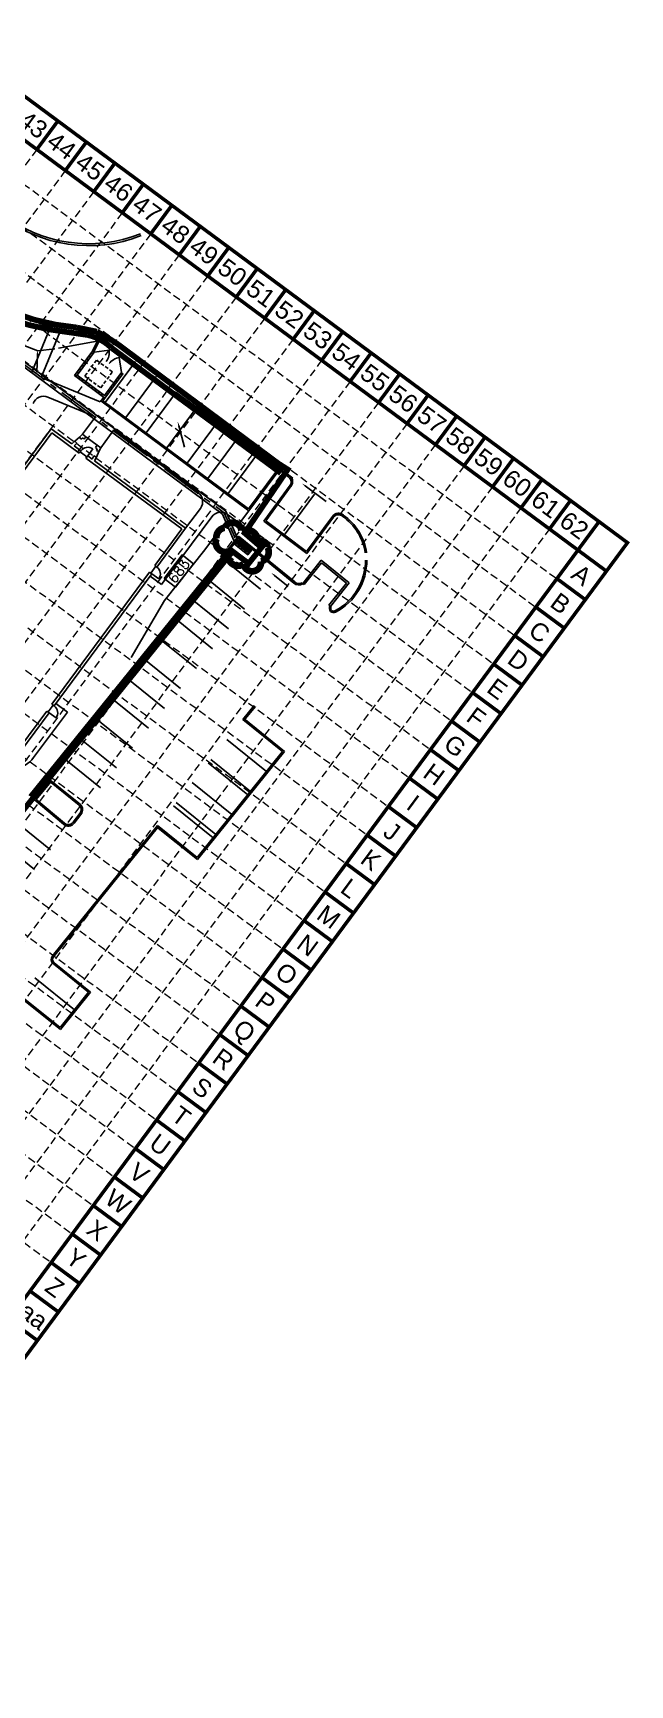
# Model space of a CAD drawing. Extents: x 4817 to 5759, y 4380 to 5259.
# Drawn here: x 5548 to 5759, y 4380 to 4962 of the extents above; entities that cross this region are included whole.
import ezdxf
from ezdxf.enums import TextEntityAlignment as Align

# ---------------------------------------------------------------- set-up
doc = ezdxf.new("R2010")
doc.units = 0
doc.header["$LTSCALE"] = 20
doc.header["$MEASUREMENT"] = 0
for name, pattern in [('CENTER2', [1.125, 0.75, -0.125, 0.125, -0.125]), ('DASHED', [0.75, 0.5, -0.25]), ('HIDDEN', [0.375, 0.25, -0.125]), ('HIDDEN2', [0.1875, 0.125, -0.0625]), ('HIDDENS', [0.17, 0.12, -0.05])]:
    doc.linetypes.add(name, pattern=pattern)
for name, color, linetype in [('A-CURB', 3, 'CONTINUOUS'), ('A-DUMPSTER', 2, 'CONTINUOUS'), ('A-GUT', 7, 'CONTINUOUS'), ('A-SAWCUT', 220, 'CONTINUOUS'), ('A-SIDEWALK', 2, 'CONTINUOUS'), ('A-STRIP-P', 7, 'HIDDEN'), ('A_BLDG_CONC', 7, 'CONTINUOUS'), ('A_BLDG_DOOR', 7, 'CONTINUOUS'), ('A_BLDG_EXT', 3, 'CONTINUOUS'), ('A_BLDG_INT', 7, 'CONTINUOUS'), ('BASE', 7, 'CONTINUOUS'), ('BASE-EP', 8, 'CONTINUOUS'), ('EX-LOT4R-CURB', 9, 'HIDDEN'), ('EX-LOT4R-STRIP', 8, 'HIDDEN'), ('GRID', 254, 'HIDDEN'), ('LEGEND', 7, 'CONTINUOUS'), ('LIMITS OF DISTURBANCE', 1, 'HIDDEN'), ('P_CONTOUR_FOOT', 40, 'CONTINUOUS'), ('P_INLET', 40, 'CONTINUOUS'), ('P_STM_SEW', 40, 'CONTINUOUS'), ('P_STM_SEW_CL', 7, 'CENTER2'), ('PCONTOUR', 40, 'CONTINUOUS'), ('SILT FENCE', 200, 'CONTINUOUS'), ('TEXT', 2, 'CONTINUOUS'), ('X-GUTTER', 8, 'HIDDENS')]:
    doc.layers.add(name, color=color, linetype=linetype)
doc.styles.add('ROMAND', font='romand.shx', dxfattribs={"height": 2.25})
doc.styles.get("Standard").update_dxf_attribs({"font": 'ARIAL.TTF'})
pattern_1 = [(8.498333, (53.0769, 4452.9596), (-0.14778064, 0.98902016), [])]

msp = doc.modelspace()

# ---------------------------------------------------------------- hatches: boundary and pattern name
at = {"layer": 'A-DUMPSTER'}
h = msp.add_hatch(dxfattribs=at)
h.set_pattern_fill('ANSI31', scale=8, angle=-36.50167, style=0)
h.set_pattern_definition(pattern_1)
h.paths.add_polyline_path([(5573.61, 4833.69), (5562.9, 4841.64), (5569.25, 4850.21), (5569.79, 4849.81), (5563.83, 4841.78), (5573.47, 4834.63), (5579.43, 4842.66), (5579.97, 4842.26)])
at = {"layer": 'A-SAWCUT'}
h = msp.add_hatch(dxfattribs=at)
h.set_pattern_fill('ANSI31', color=8, scale=8, angle=-36.50167, style=0)
h.set_pattern_definition(pattern_1)
h.paths.add_polyline_path([(5620.71, 4784.96), (5625.91, 4780.74), (5624.01, 4778.41), (5619.19, 4782.25), (5618.03, 4780.8), (5617.65, 4781.12)])

# ---------------------------------------------------------------- linework, layer by layer
at = {"layer": 'A-CURB', "color": 7}
for p, q in [((5573.21, 4833.99), (5571.97, 4832.32)), ((5572.2, 4832.64), (5624.41, 4793.91)), ((5624.41, 4793.91), (5634.24, 4807.17)), ((5620.71, 4784.96), (5617.64, 4781.11)), ((5625.91, 4780.74), (5620.71, 4784.96)), ((5625.59, 4780.35), (5625.91, 4780.74))]:
    msp.add_line(p, q, dxfattribs=at)
msp.add_arc((5635.44, 4806.27), 1.5, 53.43194, 143.43194, dxfattribs=at)
at = {"layer": 'A-DUMPSTER', "color": 7}
for p, q in [((5569.25, 4850.21), (5570.9, 4853.59)), ((5569.7, 4849.99), (5571.35, 4853.38)), ((5575.07, 4850.55), (5569.79, 4849.81)), ((5578.65, 4847.94), (5579.43, 4842.66))]:
    msp.add_line(p, q, dxfattribs=at)
msp.add_lwpolyline([(5573.61, 4833.69), (5562.9, 4841.64), (5569.25, 4850.21), (5569.79, 4849.81), (5563.83, 4841.78), (5573.47, 4834.63), (5579.43, 4842.66), (5579.97, 4842.26)], close=True, dxfattribs=at)
at = {"layer": 'A-DUMPSTER', "color": 7, "linetype": 'HIDDEN2', "ltscale": 0.5}
msp.add_lwpolyline([(5566.48, 4841.39), (5572.14, 4837.27), (5576.26, 4842.94), (5570.6, 4847.05)], close=True, dxfattribs=at)
at = {"layer": 'A-DUMPSTER', "color": 7}
for centre, radius, start, end in [((5569.55, 4854.25), 1.5, 336.76243, 64.01817), ((5569.55, 4854.25), 2, 334.01817, 69.50042), ((5569.79, 4849.81), 5.34, 323.20712, 7.99096), ((5579.43, 4842.66), 5.34, 98.42329, 143.20712)]:
    msp.add_arc(centre, radius, start, end, dxfattribs=at)
at = {"layer": 'A-GUT'}
for p, q in [((5573.61, 4833.69), (5572.9, 4832.74)), ((5572.9, 4832.74), (5624.31, 4794.61)), ((5624.31, 4794.61), (5633.84, 4807.46)), ((5618.03, 4780.8), (5620.78, 4784.25)), ((5624.03, 4781.62), (5620.78, 4784.25)), ((5620.78, 4784.25), (5625.58, 4780.35))]:
    msp.add_line(p, q, dxfattribs=at)
msp.add_arc((5635.44, 4806.27), 2, 53.43194, 143.43194, dxfattribs=at)
at = {"layer": 'A-SAWCUT', "color": 8}
msp.add_lwpolyline([(5620.71, 4784.96), (5625.91, 4780.74), (5624.01, 4778.41), (5619.19, 4782.25), (5618.03, 4780.8), (5617.65, 4781.12), (5620.71, 4784.96)], dxfattribs=at)
at = {"layer": 'A-SIDEWALK', "color": 7}
for p, q in [((5557.64, 4856.85), (5551.07, 4840.95)), ((5551.07, 4840.95), (5571.97, 4832.32)), ((5553.5, 4834), (5570.27, 4827.07)), ((5565.69, 4820.9), (5570.27, 4827.07)), ((5572.12, 4816.14), (5576.77, 4822.41)), ((5576.77, 4822.41), (5606.46, 4800.38)), ((5602.08, 4787.75), (5607.29, 4794.78)), ((5593.6, 4767.89), (5611.3, 4791.8)), ((5616.9, 4792.64), (5621.13, 4789.5)), ((5624.41, 4793.91), (5621.13, 4789.5)), ((5589.58, 4770.87), (5593.6, 4767.89)), ((5556.32, 4725.92), (5560.34, 4722.94)), ((5548.44, 4706.87), (5560.34, 4722.94))]:
    msp.add_line(p, q, dxfattribs=at)
at = {"layer": 'A-SIDEWALK', "color": 7, "const_width": 0.001}
for points in [[(5571.81, 4855.46, 0.091273), (5565.63, 4857.18), (5558.62, 4858.24)], [(5571.81, 4855.46, 0.091273), (5565.63, 4857.18), (5559.79, 4858.07, 0.345414), (5557.64, 4856.85), (5551.07, 4840.95)]]:
    msp.add_lwpolyline(points, format="xyb", dxfattribs=at)
at = {"layer": 'A-SIDEWALK', "color": 7}
msp.add_lwpolyline([(5570.08, 4855.66, 0.001, 0.001, 0.067425), (5565.57, 4856.68, 0.001, 0.001, 0), (5559.71, 4857.57, 0.001, 0.001, 0.345414), (5558.1, 4856.66, 0.001, 0.001, 0), (5551.53, 4840.76, 0, 0, 0)], format="xyseb", dxfattribs=at)
for centre, radius, start, end in [((5551.98, 4830.3), 4, 67.56143, 159.51308), ((5604.08, 4797.16), 4, 323.43194, 53.43194), ((5614.51, 4789.43), 4, 53.43194, 143.49833), ((5540.41, 4712.82), 10, 233.49833, 323.49833)]:
    msp.add_arc(centre, radius, start, end, dxfattribs=at)
at = {"layer": 'A-STRIP-P', "linetype": 'Continuous'}
for p, q in [((5554.79, 4859.57), (5547.87, 4842.81)), ((5573.71, 4832.15), (5584.43, 4846.6)), ((5580.94, 4826.78), (5591.66, 4841.24)), ((5588.16, 4821.42), (5598.89, 4835.88)), ((5595.39, 4816.06), (5606.12, 4830.52)), ((5602.62, 4810.7), (5613.34, 4825.16)), ((5609.85, 4805.34), (5620.57, 4819.79)), ((5617.08, 4799.97), (5627.8, 4814.43))]:
    msp.add_line(p, q, dxfattribs=at)
at = {"layer": 'A_BLDG_CONC'}
for p, q in [((5564.58, 4819.89), (5563.02, 4818.48)), ((5570.91, 4817.03), (5566.89, 4820)), ((5570.59, 4812.88), (5571.48, 4814.78))]:
    msp.add_line(p, q, dxfattribs=at)
at = {"layer": 'A_BLDG_DOOR'}
for p, q in [((5567.54, 4813.31), (5569.32, 4815.72)), ((5590.18, 4771.67), (5592.59, 4769.89)), ((5553.94, 4722.7), (5556.35, 4720.92))]:
    msp.add_line(p, q, dxfattribs=at)
for centre, start, end in [((5567.54, 4813.31), 53.49833, 143.49833), ((5590.18, 4771.67), 323.49833, 53.49833), ((5553.94, 4722.7), 323.49833, 53.49833)]:
    msp.add_arc(centre, 3, start, end, dxfattribs=at)
at = {"layer": 'A_BLDG_EXT', "color": 7}
for p, q in [((5554.65, 4822.84), (5496.4, 4744.13)), ((5554.65, 4822.84), (5561.91, 4817.47)), ((5563.02, 4818.48), (5561.91, 4817.47)), ((5563.69, 4817.74), (5562.73, 4816.86)), ((5563.02, 4818.48), (5563.69, 4817.74)), ((5565.69, 4820.9), (5564.58, 4819.89)), ((5564.58, 4819.89), (5565.25, 4819.15)), ((5565.75, 4819.6), (5565.25, 4819.15)), ((5566.89, 4820), (5565.69, 4820.9)), ((5566.3, 4819.2), (5565.75, 4819.6)), ((5566.89, 4820), (5566.3, 4819.2)), ((5565.12, 4815.09), (5562.73, 4816.86)), ((5562.73, 4816.86), (5565.12, 4815.09)), ((5564.53, 4814.29), (5565.12, 4815.09)), ((5566.92, 4812.52), (5567.52, 4813.32)), ((5567.52, 4813.32), (5569.13, 4812.13)), ((5569.13, 4812.13), (5567.54, 4813.31)), ((5569.68, 4813.31), (5569.13, 4812.13)), ((5570.59, 4812.88), (5569.68, 4813.31)), ((5570.59, 4812.88), (5569.95, 4811.52)), ((5569.95, 4811.52), (5602.08, 4787.75)), ((5570.91, 4817.03), (5570.32, 4816.23)), ((5570.86, 4815.82), (5570.32, 4816.23)), ((5570.86, 4815.82), (5570.57, 4815.21)), ((5571.48, 4814.78), (5570.57, 4815.21)), ((5572.12, 4816.14), (5570.91, 4817.03)), ((5572.12, 4816.14), (5571.48, 4814.78)), ((5591.96, 4774.08), (5602.08, 4787.75)), ((5555.73, 4725.12), (5590.18, 4771.67)), ((5589.37, 4772.27), (5590.18, 4771.67)), ((5591.16, 4774.68), (5591.96, 4774.08)), ((5554.92, 4725.71), (5555.73, 4725.12)), ((5543.83, 4709.04), (5553.94, 4722.7)), ((5553.14, 4723.3), (5553.94, 4722.7))]:
    msp.add_line(p, q, dxfattribs=at)
at = {"layer": 'A_BLDG_INT'}
for p, q in [((5554.86, 4821.44), (5497.8, 4744.34)), ((5554.86, 4821.44), (5564.53, 4814.29)), ((5564.83, 4814.69), (5567.24, 4812.91)), ((5566.92, 4812.52), (5600.68, 4787.54)), ((5591.16, 4774.68), (5600.68, 4787.54)), ((5554.92, 4725.71), (5589.37, 4772.27)), ((5591.56, 4774.38), (5589.78, 4771.97)), ((5555.33, 4725.41), (5553.54, 4723)), ((5543.62, 4710.44), (5553.14, 4723.3))]:
    msp.add_line(p, q, dxfattribs=at)
at = {"layer": 'BASE', "color": 9}
msp.add_line((5740.49, 4780.06), (5457.94, 4398.23), dxfattribs=at)
at = {"layer": 'BASE', "const_width": 1.25}
for points in [[(4817.48, 4856.63), (5460.55, 4380.75), (5757.97, 4782.67), (5114.9, 5258.55)], [(4834.94, 4859.25), (5457.95, 4398.19), (5740.51, 4780.05), (5117.63, 5241)]]:
    msp.add_lwpolyline(points, close=True, dxfattribs=at)
for points in [[(5549.58, 4921.33), (5557.01, 4931.38)], [(5559.63, 4913.9), (5567.06, 4923.95)], [(5569.67, 4906.46), (5577.11, 4916.51)], [(5579.72, 4899.03), (5587.16, 4909.08)], [(5589.77, 4891.59), (5597.21, 4901.64)], [(5599.82, 4884.16), (5607.25, 4894.2)], [(5609.87, 4876.72), (5617.3, 4886.77)], [(5619.91, 4869.28), (5627.35, 4879.33)], [(5629.96, 4861.85), (5637.4, 4871.9)], [(5640.01, 4854.41), (5647.45, 4864.46)], [(5650.06, 4846.98), (5657.49, 4857.03)], [(5660.11, 4839.54), (5667.54, 4849.59)], [(5670.15, 4832.11), (5677.59, 4842.16)], [(5680.2, 4824.67), (5687.64, 4834.72)], [(5690.25, 4817.24), (5697.69, 4827.28)], [(5700.3, 4809.8), (5707.73, 4819.85)], [(5710.35, 4802.36), (5717.78, 4812.41)], [(5720.39, 4794.93), (5727.83, 4804.98)], [(5730.44, 4787.49), (5737.88, 4797.54)], [(5740.49, 4780.06), (5747.93, 4790.11)], [(5750.54, 4772.62), (5757.97, 4782.67)], [(5750.54, 4772.62), (5740.49, 4780.06)], [(5743.1, 4762.57), (5733.05, 4770.01)], [(5735.67, 4752.53), (5725.62, 4759.96)], [(5728.23, 4742.48), (5718.18, 4749.91)], [(5720.8, 4732.43), (5710.75, 4739.87)], [(5713.36, 4722.38), (5703.31, 4729.82)], [(5705.92, 4712.33), (5695.88, 4719.77)], [(5698.49, 4702.29), (5688.44, 4709.72)], [(5691.05, 4692.24), (5681.01, 4699.67)], [(5683.62, 4682.19), (5673.57, 4689.63)], [(5676.18, 4672.14), (5666.13, 4679.58)], [(5668.75, 4662.09), (5658.7, 4669.53)], [(5661.31, 4652.05), (5651.26, 4659.48)], [(5653.88, 4642), (5643.83, 4649.43)], [(5646.44, 4631.95), (5636.39, 4639.39)], [(5639, 4621.9), (5628.96, 4629.34)], [(5631.57, 4611.85), (5621.52, 4619.29)], [(5624.13, 4601.81), (5614.08, 4609.24)], [(5616.7, 4591.76), (5606.65, 4599.19)], [(5609.26, 4581.71), (5599.21, 4589.15)], [(5601.83, 4571.66), (5591.78, 4579.1)], [(5594.39, 4561.61), (5584.34, 4569.05)], [(5586.95, 4551.57), (5576.91, 4559)], [(5579.52, 4541.52), (5569.47, 4548.95)], [(5572.08, 4531.47), (5562.04, 4538.91)], [(5564.65, 4521.42), (5554.6, 4528.86)], [(5557.21, 4511.37), (5547.16, 4518.81)], [(5549.78, 4501.33), (5539.73, 4508.76)]]:
    msp.add_lwpolyline(points, dxfattribs=at)
at = {"layer": 'BASE-EP'}
for p, q in [((5598.73, 4835.67), (5620.57, 4819.79)), ((5620.57, 4819.79), (5639.9, 4805.45))]:
    msp.add_line(p, q, dxfattribs=at)
at = {"layer": 'BASE-EP', "const_width": 0.001}
msp.add_lwpolyline([(5598.73, 4835.67), (5576.3, 4852.32, 0.170303), (5565.63, 4857.18), (5557.06, 4858.48, -0.11724), (5522.42, 4871.7)], format="xyb", dxfattribs=at)
at = {"layer": 'EX-LOT4R-CURB', "color": 7, "linetype": 'Continuous'}
for p, q in [((5624.17, 4816.94), (5636.14, 4808.18)), ((5638.61, 4805.69), (5636.34, 4807.48)), ((5638.92, 4806.08), (5636.65, 4807.87)), ((5629.67, 4790.22), (5638.95, 4802.95)), ((5630.37, 4790.33), (5639.35, 4802.66)), ((5629.67, 4790.22), (5644.8, 4778.88)), ((5630.37, 4790.33), (5644.7, 4779.58)), ((5644.7, 4779.58), (5653.89, 4791.96)), ((5644.8, 4778.88), (5654.29, 4791.66)), ((5617.64, 4781.11), (5620.71, 4784.96)), ((5620.71, 4784.96), (5640.59, 4768.81)), ((5546.88, 4693.57), (5617.64, 4781.11)), ((5547.27, 4693.26), (5618.03, 4780.8)), ((5618.03, 4780.8), (5617.64, 4781.11)), ((5624.03, 4781.62), (5624.36, 4782)), ((5624.03, 4781.62), (5640.28, 4768.42)), ((5644.4, 4779.18), (5644.4, 4779.18)), ((5645.1, 4779.28), (5645.1, 4779.28)), ((5649.9, 4776.45), (5643.37, 4768.32)), ((5650, 4775.51), (5643.89, 4767.9)), ((5659.8, 4768.55), (5649.9, 4776.45)), ((5658.86, 4768.44), (5650, 4775.51)), ((5643.89, 4767.9), (5643.37, 4768.32)), ((5652.64, 4760.63), (5658.86, 4768.44)), ((5653.17, 4760.21), (5659.8, 4768.55)), ((5652.65, 4760.64), (5653.17, 4760.21)), ((5626.28, 4725.25), (5622.27, 4720.28)), ((5626.67, 4724.93), (5622.66, 4719.96)), ((5622.27, 4720.28), (5636.28, 4708.98)), ((5622.58, 4720.67), (5636.98, 4709.05)), ((5636.28, 4708.98), (5606.15, 4671.61)), ((5636.98, 4709.05), (5606.22, 4670.91)), ((5548.69, 4692.07), (5554.32, 4698.94)), ((5549.39, 4692.13), (5554.5, 4698.37)), ((5564.51, 4690.08), (5554, 4698.56)), ((5564.83, 4690.47), (5554.32, 4698.94)), ((5554.5, 4698.37), (5564.5, 4690.07)), ((5559.02, 4683.37), (5548.69, 4692.07)), ((5559.34, 4683.75), (5549.39, 4692.13)), ((5564.75, 4687.17), (5562.38, 4684.08)), ((5565.15, 4686.86), (5562.78, 4683.77)), ((5592.13, 4682.91), (5555.09, 4636.99)), ((5592.52, 4682.6), (5555.48, 4636.68)), ((5591.82, 4682.52), (5606.22, 4670.91)), ((5592.13, 4682.91), (5606.15, 4671.61)), ((5555.4, 4634.18), (5567.85, 4624.13)), ((5555.71, 4634.57), (5568.55, 4624.21)), ((5545.04, 4621.33), (5557.88, 4610.98)), ((5545.35, 4621.72), (5557.81, 4611.68)), ((5567.85, 4624.13), (5557.81, 4611.68)), ((5568.55, 4624.21), (5557.88, 4610.98))]:
    msp.add_line(p, q, dxfattribs=at)
for centre, radius, start, end in [((5637.34, 4804.14), 2.5, 323.46301, 50.74298), ((5637.34, 4804.14), 2, 323.46301, 50.74298), ((5656, 4790.42), 2.62, 47.5278, 143.94711), ((5656, 4790.42), 2.12, 47.5278, 143.94711), ((5646.59, 4776.35), 19.02, 8.15215, 55.27773), ((5646.59, 4776.35), 19.52, 8.15215, 55.27773), ((5645.2, 4776.55), 20.33, 297.98531, 359.83047), ((5645.2, 4776.55), 20.83, 297.98531, 359.83047), ((5642.07, 4770.46), 2.72, 228.38147, 300.10985), ((5642.07, 4770.46), 2.22, 228.38147, 300.10985), ((5654.34, 4759.58, 683.16), 1.57, 155.70392, 295.42874), ((5654.31, 4759.56), 1.06, 153.41705, 293.92878), ((5563.21, 4688.5), 2.04, 319.28424, 50.57687), ((5563.21, 4688.5), 2.54, 319.28424, 50.57687), ((5560.71, 4685.31), 2.57, 228.59153, 323.56932), ((5560.71, 4685.31), 2.07, 228.59153, 323.56932), ((5556.65, 4635.73), 2, 141.11237, 231.11237), ((5556.65, 4635.73), 1.5, 141.11237, 231.11237)]:
    msp.add_arc(centre, radius, start, end, dxfattribs=at)
at = {"layer": 'EX-LOT4R-STRIP', "color": 7, "linetype": 'Continuous'}
for p, q in [((5636.81, 4785.34), (5647.53, 4799.79)), ((5628.53, 4766.27), (5615.07, 4777.13)), ((5622.88, 4759.27), (5609.41, 4770.13)), ((5617.23, 4752.26), (5603.75, 4763.13)), ((5611.58, 4745.26), (5598.1, 4756.14)), ((5605.93, 4738.25), (5592.44, 4749.14)), ((5600.28, 4731.25), (5586.78, 4742.14)), ((5594.63, 4724.24), (5581.12, 4735.14)), ((5588.98, 4717.24), (5575.47, 4728.14)), ((5583.33, 4710.23), (5569.81, 4721.14)), ((5577.68, 4703.22), (5564.15, 4714.14)), ((5616.62, 4713.27), (5630.63, 4701.97)), ((5572.03, 4696.22), (5558.49, 4707.14)), ((5610.03, 4705.1), (5624.04, 4693.8)), ((5610.97, 4706.27), (5624.98, 4694.97)), ((5604.38, 4698.09), (5618.39, 4686.79)), ((5597.78, 4689.92), (5611.8, 4678.62)), ((5598.73, 4691.09), (5612.74, 4679.79)), ((5554.45, 4674.42), (5540.9, 4685.35)), ((5548.8, 4667.42), (5535.26, 4678.35)), ((5548.82, 4629.21), (5562.83, 4617.91))]:
    msp.add_line(p, q, dxfattribs=at)
at = {"layer": 'GRID', "color": 252, "linetype": 'HIDDEN', "lineweight": 0, "ltscale": 0.55}
for p, q in [((5110.42, 5230.71), (5733.4, 4769.7)), ((5102.99, 5220.66), (5725.96, 4759.66)), ((5095.55, 5210.61), (5718.53, 4749.61)), ((5087.77, 5200.87), (5710.75, 4739.87)), ((5080.34, 5190.82), (5703.31, 4729.82)), ((5072.9, 5180.78), (5695.88, 4719.77)), ((5065.46, 5170.73), (5688.44, 4709.72)), ((5058.03, 5160.68), (5681.01, 4699.67)), ((5050.59, 5150.63), (5673.57, 4689.63)), ((5043.16, 5140.58), (5666.13, 4679.58)), ((5035.72, 5130.54), (5658.7, 4669.53)), ((5028.29, 5120.49), (5651.26, 4659.48)), ((5020.85, 5110.44), (5643.83, 4649.43)), ((5013.42, 5100.39), (5636.39, 4639.39)), ((5005.98, 5090.34), (5628.96, 4629.34)), ((4998.54, 5080.3), (5621.52, 4619.29)), ((4991.11, 5070.25), (5614.08, 4609.24)), ((4983.67, 5060.2), (5606.65, 4599.19)), ((4976.24, 5050.15), (5599.21, 4589.15)), ((4968.8, 5040.1), (5591.78, 4579.1)), ((4961.37, 5030.06), (5584.34, 4569.05)), ((4953.93, 5020.01), (5576.91, 4559)), ((4946.5, 5009.96), (5569.47, 4548.95)), ((4939.06, 4999.91), (5562.04, 4538.91)), ((4931.62, 4989.86), (5554.6, 4528.86)), ((5549.58, 4921.33), (5289.3, 4569.61)), ((5559.63, 4913.9), (5299.35, 4562.17)), ((5569.67, 4906.46), (5309.4, 4554.74)), ((5579.72, 4899.03), (5319.44, 4547.3)), ((5589.77, 4891.59), (5329.49, 4539.87)), ((5599.82, 4884.16), (5339.54, 4532.43)), ((5609.87, 4876.72), (5349.59, 4525)), ((5619.91, 4869.28), (5359.64, 4517.56)), ((5629.96, 4861.85), (5369.68, 4510.13)), ((5640.01, 4854.41), (5379.73, 4502.69)), ((5650.06, 4846.98), (5389.78, 4495.25)), ((5660.11, 4839.54), (5399.83, 4487.82)), ((5670.15, 4832.11), (5409.88, 4480.38)), ((5680.2, 4824.67), (5419.92, 4472.95)), ((5690.25, 4817.24), (5429.97, 4465.51)), ((5700.3, 4809.8), (5440.02, 4458.08)), ((5710.35, 4802.36), (5450.07, 4450.64)), ((5720.5, 4795.11), (5460.1, 4443.22)), ((5730.55, 4787.67), (5470.15, 4435.78))]:
    msp.add_line(p, q, dxfattribs=at)
at = {"layer": 'LEGEND', "color": 170, "ltscale": 100, "const_width": 2.37}
msp.add_lwpolyline([(5621.79, 4786.92, 0.520567), (5621.79, 4786.92, 0.765195), (5615.87, 4787.94, 0.417879), (5612.96, 4784.06, 0.6649), (5617.33, 4779.66, 0.744833), (5622.54, 4775.09, 0.975642), (5628.64, 4776.1, 0.520567), (5630.97, 4781.04, 0.520567), (5627.6, 4783.09, 0.540264), (5621.79, 4786.92)], format="xyb", close=True, dxfattribs=at)
at = {"layer": 'LIMITS OF DISTURBANCE', "linetype": 'DASHED', "ltscale": 1.5, "const_width": 2}
msp.add_lwpolyline([(5132.22, 4784.73, -0.030724), (5192.65, 4750.69), (5445.41, 4565.52), (5618.63, 4779.6), (5624.29, 4775.32), (5628.83, 4780.96), (5622.89, 4786.09), (5638.1, 4808.48), (5634.78, 4810.6), (5578.15, 4852.66, 0.029536), (5570.73, 4857.12), (5563.67, 4858.56, -0.160451), (5516.17, 4879.05), (5207.84, 5110.33, 0.326519), (5182.99, 5105.91), (5169.5, 5082.36), (5165.29, 5070.8)], format="xyb", dxfattribs=at)
at = {"layer": 'P_CONTOUR_FOOT', "color": 35}
for points in [[(5488.28, 4874.08), (5549.88, 4850.3), (5555.87, 4851.07)], [(5557.25, 4851.28), (5573.43, 4854.25)], [(5582.82, 4742.13), (5594.64, 4762.25), (5608.83, 4780.15), (5614.49, 4787.79), (5620.48, 4790.46)]]:
    msp.add_lwpolyline(points, dxfattribs=at)
msp.add_lwpolyline([(5594.45, 4770.03), (5600.85, 4778.35), (5604.86, 4775.26), (5598.46, 4766.95)], close=True, dxfattribs=at)
at = {"layer": 'P_INLET', "color": 5, "linetype": 'Continuous'}
for points in [[(5625.59, 4780.35), (5620.78, 4784.25), (5619.21, 4782.31), (5624.01, 4778.41)], [(5620.89, 4783.56), (5621.01, 4783.47), (5620.07, 4782.3), (5619.95, 4782.39)], [(5621.27, 4783.26), (5621.38, 4783.16), (5620.44, 4782), (5620.33, 4782.09)], [(5621.64, 4782.95), (5621.76, 4782.86), (5620.82, 4781.69), (5620.7, 4781.79)], [(5622.01, 4782.66), (5622.13, 4782.56), (5621.19, 4781.4), (5621.07, 4781.49)], [(5622.39, 4782.35), (5622.51, 4782.26), (5621.56, 4781.09), (5621.45, 4781.19)], [(5622.75, 4782.07), (5622.86, 4781.97), (5621.92, 4780.8), (5621.81, 4780.9)], [(5622.93, 4781.92), (5623.05, 4781.82), (5622.11, 4780.65), (5621.99, 4780.75)], [(5623.31, 4781.61), (5623.43, 4781.52), (5622.49, 4780.35), (5622.37, 4780.44)], [(5623.69, 4781.31), (5623.8, 4781.22), (5622.86, 4780.05), (5622.75, 4780.14)], [(5624.06, 4781.01), (5624.17, 4780.92), (5623.23, 4779.75), (5623.12, 4779.84)], [(5624.43, 4780.71), (5624.55, 4780.62), (5623.61, 4779.45), (5623.49, 4779.54)], [(5624.79, 4780.42), (5624.91, 4780.33), (5623.96, 4779.16), (5623.85, 4779.25)]]:
    msp.add_lwpolyline(points, close=True, dxfattribs=at)
at = {"layer": 'P_STM_SEW', "color": 5, "linetype": 'Continuous'}
for p, q in [((5462.54, 4905.62), (5615.05, 4792.76)), ((5463.43, 4906.83), (5616.27, 4793.73)), ((5615.05, 4792.76), (5619.46, 4782.62)), ((5616.27, 4793.73), (5620.53, 4783.93))]:
    msp.add_line(p, q, dxfattribs=at)
at = {"layer": 'P_STM_SEW_CL', "color": 5}
msp.add_line((5269.05, 5049.74), (5615.66, 4793.24), dxfattribs=at)
at = {"layer": 'P_STM_SEW_CL', "color": 5, "ltscale": 0.25}
msp.add_line((5615.66, 4793.24), (5619.99, 4783.28), dxfattribs=at)
at = {"layer": 'SILT FENCE', "linetype": 'Continuous', "const_width": 2}
msp.add_lwpolyline([(5635.67, 4807.17), (5632.63, 4809.48), (5575.88, 4851.39, 0.139455), (5567.51, 4855.9), (5553.83, 4857.89, -0.112485), (5520.55, 4871.83), (5205.64, 5107.8, 0.246121), (5184.95, 5105.08), (5171.81, 5081.39), (5168.04, 5071.78), (5159.94, 5056.65), (5142.64, 5024.4), (5127.76, 4989.05), (5117.25, 4960.63), (5107.7, 4929.95), (5100.23, 4902.31), (5094.66, 4878.78), (5085.93, 4841.48), (5094.13, 4838.97)], format="xyb", dxfattribs=at)
at = {"layer": 'TEXT', "color": 7}
for points in [[(5550.6, 4859.96), (5555.29, 4858.59)], [(5549.77, 4849.17), (5549.53, 4842.85)], [(5601.66, 4834.57), (5608.66, 4829.07)], [(5599.65, 4823.92), (5601.71, 4816.34)], [(5644.28, 4802.71), (5651.68, 4797.23)], [(5615.76, 4775.95), (5611.2, 4769.79)], [(5633.45, 4771.11), (5638.25, 4767.26)], [(5553.68, 4700.4), (5548.55, 4693.9)]]:
    msp.add_lwpolyline(points, dxfattribs=at)
for points in [[(5550.53, 4859.72), (5549.16, 4860.38), (5550.67, 4860.2)], [(5549.52, 4849.18), (5549.82, 4850.67), (5550.02, 4849.16)], [(5601.5, 4834.38), (5600.48, 4835.5), (5601.81, 4834.77)], [(5599.41, 4823.86), (5599.26, 4825.37), (5599.9, 4823.99)], [(5644.13, 4802.51), (5643.07, 4803.6), (5644.43, 4802.91)], [(5615.56, 4776.1), (5616.65, 4777.15), (5615.96, 4775.8)], [(5633.29, 4770.92), (5632.28, 4772.05), (5633.61, 4771.31)], [(5553.48, 4700.55), (5554.61, 4701.58), (5553.88, 4700.24)]]:
    msp.add_solid(points, dxfattribs=at)
at = {"layer": 'X-GUTTER', "color": 7, "linetype": 'Continuous'}
for points in [[(5536.77, 4898.09, 0.265779), (5586.39, 4890.94)], [(5537.2, 4898.64, 0.265779), (5586.14, 4891.59, 0.265779)]]:
    msp.add_lwpolyline(points, format="xyb", dxfattribs=at)

# ---------------------------------------------------------------- texts
at = {"layer": 'BASE'}
for s, p in [('43', (5548.27, 4930.08)), ('44', (5558.32, 4922.64)), ('45', (5568.37, 4915.2)), ('46', (5578.42, 4907.77)), ('47', (5588.46, 4900.33)), ('48', (5598.51, 4892.9)), ('49', (5608.56, 4885.46)), ('50', (5618.61, 4878.03)), ('51', (5628.66, 4870.59)), ('52', (5638.7, 4863.16)), ('53', (5648.75, 4855.72)), ('54', (5658.8, 4848.28)), ('55', (5668.85, 4840.85)), ('56', (5678.9, 4833.41)), ('57', (5688.94, 4825.98)), ('58', (5698.99, 4818.54)), ('59', (5709.04, 4811.11)), ('60', (5719.09, 4803.67)), ('61', (5729.14, 4796.24)), ('62', (5739.18, 4788.8)), ('A', (5741.8, 4771.32)), ('B', (5734.36, 4761.27)), ('C', (5726.92, 4751.22)), ('D', (5719.49, 4741.17)), ('E', (5712.05, 4731.12)), ('F', (5704.62, 4721.08)), ('G', (5697.18, 4711.03)), ('H', (5689.75, 4700.98)), ('I', (5682.31, 4690.93)), ('J', (5674.88, 4680.88)), ('K', (5667.44, 4670.84)), ('L', (5660, 4660.79)), ('M', (5652.57, 4650.74)), ('N', (5645.13, 4640.69)), ('O', (5637.7, 4630.64)), ('P', (5630.26, 4620.6)), ('Q', (5622.83, 4610.55)), ('R', (5615.39, 4600.5)), ('S', (5607.96, 4590.45)), ('T', (5600.52, 4580.4)), ('U', (5593.08, 4570.36)), ('V', (5585.65, 4560.31)), ('W', (5578.21, 4550.26)), ('X', (5570.78, 4540.21)), ('Y', (5563.34, 4530.16)), ('Z', (5555.91, 4520.12)), ('aa', (5548.47, 4510.07))]:
    msp.add_text(s, height=6.25, rotation=323.49833, dxfattribs=at).set_placement(p, align=Align.MIDDLE_CENTER)
at = {"layer": 'PCONTOUR', "color": 35, "style": 'ROMAND'}
msp.add_text('683', height=3.5, rotation=52.41898, dxfattribs=at).set_placement((5599.67, 4772.64), align=Align.MIDDLE)

doc.saveas('drawing.dxf')
